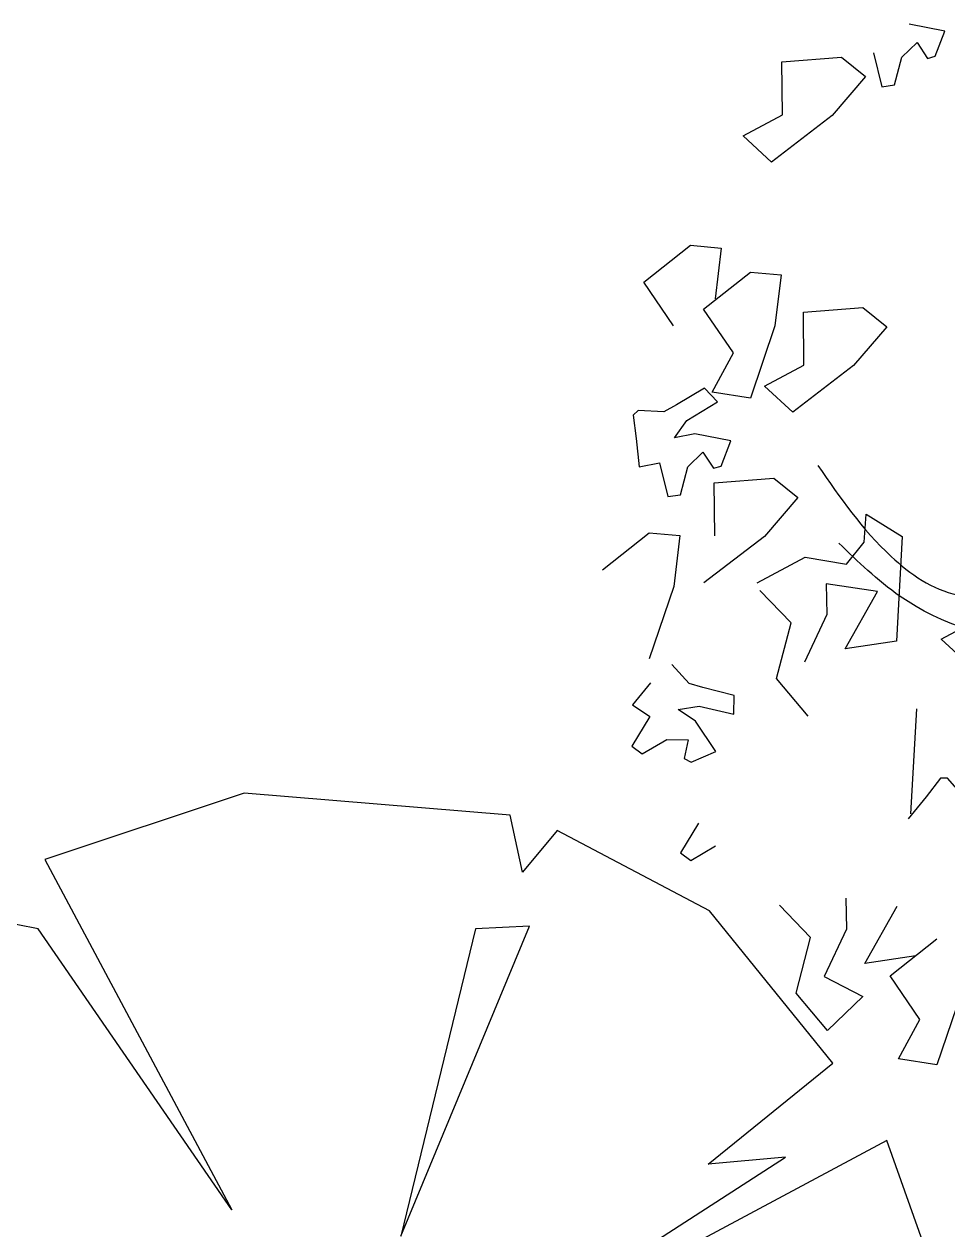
# Model space of a CAD drawing. Extents: x 225694 to 1397201, y -46174 to 794826.
# Drawn here: x 675558 to 679438, y 310465 to 315532 of the extents above; entities that cross this region are included whole.
import ezdxf

# ---------------------------------------------------------------- set-up
doc = ezdxf.new("R2010")
doc.units = 0
doc.header["$LTSCALE"] = 0.5
doc.header["$MEASUREMENT"] = 0
doc.layers.add('树', color=124, linetype='Continuous')
doc.styles.get("Standard").update_dxf_attribs({"font": 'rs.shx', "bigfont": 'hztxt.shx'})

# ---------------------------------------------------------------- blocks, each defined once
blk = doc.blocks.new('银杏')
at = {"layer": '树', "color": 76}
for p, q in [((-2073.149936960312, -404.6280719850911), (-2134.30139504117, -530.0798744637286)), ((-1990.151411625789, -465.5271833486622), (-2073.149936960312, -404.6280719850911)), ((-2058.735197251895, -518.6640285094036), (-1989.843719654018, -495.8647908818675)), ((-1989.843719654018, -495.8647908818675), (-1990.151411625789, -465.5271833486622)), ((-2019.765978927026, -588.9040900821565), (-2058.735197251895, -518.6640285094036)), ((-1924.407480010996, -642.9458824418252), (-2019.765978927026, -588.9040900821565)), ((-1930.059707521694, -691.6765855056001), (-1924.407480010996, -642.9458824418252)), ((-2062.739767374704, -688.8491274242988), (-1930.059707521694, -691.6765855056001)), ((-2078.656072749989, -811.4509044912411), (-1984.024480390595, -742.1447561717359)), ((-1984.024480390595, -742.1447561717359), (-1873.555117317708, -903.2457005194155)), ((-2119.929346166784, -1035.336763388361), (-2078.656072749989, -811.4509044912411)), ((163.3955883595627, -1018.079621462035), (125.3239911885466, -852.0385946662864)), ((-1873.555117317708, -903.2457005194155), (-1761.420089470455, -1172.308530568494)), ((288.0075866018888, -938.7706767701311), (163.3955883595627, -1018.079621462035)), ((-1924.103684884729, -1085.576448463718), (-2119.929346166784, -1035.336763388361)), ((-1886.032087713713, -1251.617475259467), (-1924.103684884729, -1085.576448463718)), ((-930.2548879983369, -1070.80302319664), (-818.1198601529468, -1339.865853245719)), ((-370.8946174953599, -1171.028484669398), (-252.7715207703877, -1059.563635643921)), ((-252.7715207703877, -1059.563635643921), (127.7393989858683, -1184.717982492759)), ((683.1693843302783, -1131.619721863768), (675.8256759240758, -1157.266651195823)), ((-1761.420089470455, -1172.308530568494), (-1886.032087713713, -1251.617475259467)), ((-269.4437564464752, -1206.268446032307), (-370.8946174953599, -1171.028484669398)), ((127.7393989858683, -1184.717982492759), (105.1402697272133, -1380.305880817003)), ((397.1565024477895, -1177.299155111774), (777.6674222040456, -1302.453501959681)), ((675.8256759240758, -1157.266651195823), (729.9875604908448, -1228.274729319732)), ((-980.8034555672202, -1253.133771140478), (-1176.629116848344, -1202.894086066051)), ((-205.1722329074983, -1292.979092262569), (-269.4437564464752, -1206.268446032307)), ((-74.10680455085821, -1204.842146897572), (-153.4029063743073, -1386.290706906817)), ((105.1402697272133, -1380.305880817003), (-74.10680455085821, -1204.842146897572)), ((729.9875604908448, -1228.274729319732), (794.0259187088814, -1316.138153671171)), ((-1376.174160416471, -1358.403573562275), (-1335.880050213309, -1248.245209599729)), ((-1335.880050213309, -1248.245209599729), (-1154.601258711191, -1321.011920390069)), ((-942.7318583952729, -1419.174797937623), (-980.8034555672202, -1253.133771140478)), ((-1154.601258711191, -1321.011920390069), (-912.0500711586792, -1482.684405382606)), ((-272.4160531221423, -1437.232725734706), (-205.1722329074983, -1292.979092262569)), ((1486.024765498703, -1290.939046061016), (1728.575953051215, -1452.611531054019)), ((-1286.326069848845, -1567.582161218277), (-1376.174160416471, -1358.403573562275)), ((-818.1198601529468, -1339.865853245719), (-942.7318583952729, -1419.174797937623)), ((-593.9792985043023, -1475.845412738039), (-499.3477061449084, -1406.539264418534)), ((-499.3477061449084, -1406.539264418534), (-388.8783430720214, -1567.640208765748)), ((-153.4029063743073, -1386.290706906817), (-39.17518223472871, -1414.777314987383)), ((-39.17518223472871, -1414.777314987383), (113.9125626923051, -1543.737626454677)), ((1306.373608803144, -1422.418657399132), (1283.774479544489, -1618.006555723376)), ((-1534.271272611106, -1552.40834254853), (-1493.977162407944, -1442.249978586449)), ((-1493.977162407944, -1442.249978586449), (-1312.698370905826, -1515.016689376323)), ((-225.2666806497145, -1640.05422423163), (-272.4160531221423, -1437.232725734706)), ((1283.774479544489, -1618.006555723376), (1104.527405267349, -1442.542821805342)), ((1545.10471664439, -1470.686698905076), (1354.299954361049, -1537.509286889224)), ((1668.885190417757, -1587.722861697781), (1545.10471664439, -1470.686698905076)), ((1728.575953051215, -1452.611531054019), (1668.885190417757, -1587.722861697781)), ((-1095.521307566436, -1500.759573234129), (-1286.326069848845, -1567.582161218277)), ((-971.7408337930683, -1617.795736025902), (-1095.521307566436, -1500.759573234129)), ((-912.0500711586792, -1482.684405382606), (-971.7408337930683, -1617.795736025902)), ((-635.2525719210971, -1699.731271635625), (-593.9792985043023, -1475.845412738039)), ((-1444.423182044411, -1761.586930204998), (-1534.271272611106, -1552.40834254853)), ((-43.4874443274457, -1554.624806376058), (-193.7297898766119, -1637.979328484624)), ((147.2295535092708, -1662.708391094464), (-43.4874443274457, -1554.624806376058)), ((-931.2462361503858, -1607.924497280619), (-993.8701023014728, -1642.668246897287)), ((-891.8038573090453, -1738.583423325676), (-931.2462361503858, -1607.924497280619)), ((-773.846229130635, -1597.037317359238), (-834.9976872124244, -1722.489119834616)), ((-690.8477037970442, -1657.936428722343), (-773.846229130635, -1597.037317359238)), ((-388.8783430720214, -1567.640208765748), (-276.7433152247686, -1836.703038815293)), ((316.5065928257536, -1583.87994165381), (147.2295535092708, -1662.708391094464)), ((-993.8701023014728, -1642.668246897287), (-960.5531114891637, -1761.639011539402)), ((1139.459027580684, -1652.477989894222), (1292.546772508649, -1781.438301361515)), ((-1253.618419761071, -1694.764342220849), (-1444.423182044411, -1761.586930204998)), ((-759.4314894259442, -1711.073273875634), (-690.5400118262041, -1688.27403625322)), ((-690.5400118262041, -1688.27403625322), (-690.8477037970442, -1657.936428722343)), ((-439.426910639042, -1749.970956710051), (-635.2525719210971, -1699.731271635625)), ((1292.546772508649, -1781.438301361515), (1404.402257784037, -1658.028940343182)), ((1404.402257784037, -1658.028940343182), (1495.140802641166, -1821.580616559717)), ((-840.1999993252102, -1801.81378102384), (-891.8038573090453, -1738.583423325676)), ((-834.9976872124244, -1722.489119834616), (-840.1999993252102, -1801.81378102384)), ((-720.4622711010743, -1781.313335448853), (-759.4314894259442, -1711.073273875634)), ((-960.5531114891637, -1761.639011539402), (-947.3030878857244, -1815.304522729828)), ((-625.1037721859757, -1835.355127809453), (-720.4622711010743, -1781.313335448853)), ((1135.146765488898, -1792.325481282896), (984.9044199397322, -1875.680003390997)), ((1325.863763324684, -1900.409066001303), (1135.146765488898, -1792.325481282896)), ((-947.3030878857244, -1815.304522729828), (-977.5000132408459, -1908.496206792886)), ((-630.7559996910859, -1884.085830879281), (-625.1037721859757, -1835.355127809453)), ((168.1984118630644, -1835.104182015522), (107.6320475561079, -1942.787886589183)), ((237.0477132413071, -1854.818401477649), (168.1984118630644, -1835.104182015522)), ((1495.140802641166, -1821.580616559717), (1325.863763324684, -1900.409066001303)), ((-768.6383716596756, -1960.583033985342), (-763.4360595478211, -1881.25837279472)), ((-763.4360595478211, -1881.25837279472), (-630.7559996910859, -1884.085830879281)), ((-514.9273519760463, -1988.102792462683), (-474.6332417719532, -1877.944428500137)), ((-474.6332417719532, -1877.944428500137), (-293.3544502707664, -1950.711139290477)), ((172.5478741589468, -1975.098187649972), (237.0477132413071, -1854.818401477649)), ((-977.5000132408459, -1908.496206792886), (-964.5576816082466, -1931.824110453366)), ((-964.5576816082466, -1931.824110453366), (-876.0491521910299, -1943.736168159987)), ((-876.0491521910299, -1943.736168159987), (-768.6383716596756, -1960.583033985342)), ((-293.3544502707664, -1950.711139290477), (-50.8032627182547, -2112.383624283015)), ((107.6320475561079, -1942.787886589183), (79.05398222035728, -1990.104315010714)), ((164.3266973670106, -2056.298240273143), (172.5478741589468, -1975.098187649972)), ((356.0447243170347, -1958.418615050032), (224.0962933839764, -2003.885824602447)), ((371.6713697945233, -2060.169609753764), (356.0447243170347, -1958.418615050032)), ((-425.0792614084203, -2197.281380118686), (-514.9273519760463, -1988.102792462683)), ((79.05398222035728, -1990.104315010714), (-8.19494022638537, -2034.648336070939)), ((224.0962933839764, -2003.885824602447), (164.3266973670106, -2056.298240273143)), ((263.4900610416662, -2126.469595778617), (285.6018863550853, -2049.246973397094)), ((285.6018863550853, -2049.246973397094), (350.4370128659066, -2081.83910884324)), ((350.4370128659066, -2081.83910884324), (371.6713697945233, -2060.169609753764)), ((733.3108061484527, -2157.831034345902), (704.0954827654641, -2052.189075271483)), ((603.0366118901875, -2092.473831703304), (694.8562671567779, -2188.292116541299)), ((38.62323593511246, -2131.303343526437), (102.6615941522177, -2219.166767879273)), ((292.7053844237234, -2232.11155485257), (263.4900610416662, -2126.469595778617)), ((694.8562671567779, -2188.292116541299), (733.3108061484527, -2157.831034345902)), ((102.6615941522177, -2219.166767879273), (162.4311901654582, -2166.754352210904)), ((162.4311901654582, -2166.754352210904), (254.2508454339113, -2262.572637048434)), ((254.2508454339113, -2262.572637048434), (292.7053844237234, -2232.11155485257))]:
    blk.add_line(p, q, dxfattribs=at)
at = {"layer": '树'}
for p, q in [((-1135.355843431549, -979.0082271680003), (-1040.724251072155, -909.7020788489608)), ((-1040.724251072155, -909.7020788489608), (-930.2548879983369, -1070.80302319664)), ((-1176.629116848344, -1202.894086066051), (-1135.355843431549, -979.0082271680003)), ((770.4183067770209, -1087.075700804009), (683.1693843302783, -1131.619721863768)), ((1354.299954361049, -1537.509286889224), (1264.451863793423, -1328.330699233222)), ((1025.231303442968, -1623.99138181319), (1139.459027580684, -1652.477989894222))]:
    blk.add_line(p, q, dxfattribs=at)
at = {"layer": '树', "color": 36, "linetype": 'Continuous'}
for points, knots in [([(-597.2096236844081, -1300.452342732227), (-457.5256479536672, -1250.833077380162), (-225.7681869653171, -1168.506991700377), (37.26806351030801, -947.057490605863), (80.98905609216413, -663.2873669282002), (-50.23710835829085, -419.4730957183151), (-145.7901716586485, -111.8634765366327), (-550.3530993636975, 85.75951957745043), (-1156.722005770515, 87.50928430882622), (-1597.998417287713, 317.4648539787043), (-1863.285845604958, 455.7099994538585)], [0, 0, 0, 0, 444.9410158867072, 738.2264113834685, 977.3891703376045, 1235.861110564975, 1558.613694130776, 1901.923017417685, 2485.057293824182, 3364.079319741305, 3364.079319741305, 3364.079319741305, 3364.079319741305]), ([(1705.525726441992, 222.9524681685725), (1625.524995126485, 211.2159351648839), (1372.23750020934, 174.0573118043939), (990.174644385186, 34.8963882948981), (571.3728904959718, -44.81039927199435), (235.6235382598973, 60.41922478348154), (-79.94152192724559, -245.0073833474418), (365.6963082949217, -657.6749793403619), (32.61685920521626, -1108.400544307313), (-203.717593644548, -1248.047201771568), (-290.6606811054517, -1299.420632124762)], [0, 0, 0, 0, 242.0890772205088, 766.4696923101789, 1217.889039380168, 1501.20256959659, 1752.063955628497, 2258.03191941323, 2790.693022212709, 3100.692202735426, 3100.692202735426, 3100.692202735426, 3100.692202735426])]:
    blk.add_open_spline(points, degree=3, knots=knots, dxfattribs=at)
at = {"layer": '树', "color": 60, "width": 0.8, "flags": 9}
for tag, p in [('YSIZE', (5.874245205661282, 269.190986964968)), ('XSIZE', (17.34706406737678, 275.556112123304))]:
    blk.add_attdef(tag, p, '', height=1.0368, rotation=299.0215333453626, dxfattribs=at)
blk = doc.blocks.new('EZHANGQIU')
at = {"layer": '树', "color": 0, "xscale": 1.1016, "yscale": 1.1016, "zscale": 1.1016}
blk.add_blockref('银杏', (-203.1596731494647, -425.7846117664594), dxfattribs=at)
blk = doc.blocks.new('棕榈')
at = {"layer": '树', "color": 64, "linetype": 'Continuous'}
for p, q in [((-172.0380634261528, 1067.073194705816), (-553.1685424011375, 939.9776280907172)), ((336.1359085405129, 1024.708005834123), (-172.0380634261528, 1067.073194705816)), ((359.956563476444, 916.1472093504053), (336.1359085405129, 1024.708005834123)), ((426.1250494096166, 995.5819384848219), (359.956563476444, 916.1472093504053)), ((717.2663875154976, 842.0081288249276), (426.1250494096166, 995.5819384848219)), ((-553.1685424011375, 939.9776280907172), (-195.8587183620839, 270.0780790570716)), ((-688.1522537047713, 831.4168316070281), (-995.1740284346597, 529.5648608961928)), ((-566.4022395877546, 807.5864128666872), (-688.1522537047713, 831.4168316070281)), ((952.8261974375346, 550.7474553320353), (717.2663875154976, 842.0081288249276)), ((-195.8587183620839, 270.0780790570716), (-566.4022395877546, 807.5864128666872)), ((127.0434929917392, 219.7694172719275), (373.1902606630902, 812.8820614756478)), ((269.9674226073839, 807.5864128666872), (127.0434929917392, 219.7694172719275)), ((373.1902606630902, 812.8820614756478), (269.9674226073839, 807.5864128666872)), ((714.6196480781655, 357.4562811049182), (952.8261974375346, 550.7474553320353)), ((-995.1740284346597, 529.5648608961928), (-1146.038176362228, 45.01301317618345)), ((1056.04903549327, 402.4692942811234), (209.0924155487883, -50.30866178512224)), ((1169.858831298319, 84.73037774340628), (1056.04903549327, 402.4692942811234)), ((209.0924155487883, -50.30866178512224), (862.8370565684309, 370.6954026273306)), ((862.8370565684309, 370.6954026273306), (714.6196480781655, 357.4562811049182)), ((1159.27187354902, -278.0215519704725), (1169.858831298319, 84.73037774340628)), ((-1146.038176362228, 45.01301317618345), (-738.4403030139802, -10.59129721792124)), ((0, -192.0762816722199), (0, 0)), ((-738.4403030139802, -10.59129721792124), (-1159.271873548845, -58.25213469857408)), ((-537.2881057771738, -31.77389165376371), (-487.0000564679649, -82.08255343890778)), ((-264.6739437325305, -47.66083748065284), (-537.2881057771738, -31.77389165376371)), ((-1159.271873548845, -58.25213469857408), (-1079.869690429099, -495.1431449379088)), ((-487.0000564679649, -82.08255343890778), (-264.6739437325305, -47.66083748065284)), ((88.20806569360138, -83.51548518850177), (-103.2228380556771, -83.51548518850177)), ((177.3315423009481, -127.0955666150694), (611.3968100224592, -293.9084977973835)), ((624.6305072091054, -185.3477013136653), (177.3315423009481, -127.0955666150694)), ((611.3968100224592, -293.9084977973835), (624.6305072091054, -185.3477013136653)), ((-989.8805495599954, -683.1386705560653), (-193.2119789247372, -267.4302547525731)), ((-193.2119789247372, -267.4302547525731), (-936.9457608134398, -762.5733996904819)), ((862.8370565684309, -296.5563221018529), (1159.27187354902, -278.0215519704725)), ((1130.15773973841, -423.6518887169223), (862.8370565684309, -296.5563221018529)), ((632.5707255210582, -1003.525411398252), (193.2119789248682, -362.7519297138497)), ((193.2119789248682, -362.7519297138497), (770.2011762620386, -961.1602225265597)), ((-293.7880775431404, -1204.760058538799), (-73.24303998325195, -388.0152802034281)), ((-73.24303998325195, -388.0152802034281), (-179.9782817381201, -1239.181774497061)), ((1003.114246746743, -706.969089296399), (1130.15773973841, -423.6518887169223)), ((-1079.869690429099, -495.1431449379088), (-989.8805495599954, -683.1386705560653)), ((770.2011762620386, -961.1602225265597), (1003.114246746743, -706.969089296399)), ((-936.9457608134398, -762.5733996904819), (-661.6848593314935, -1040.594951660983)), ((627.277246646423, -1072.368843314747), (590.2228945238166, -1003.525411398252)), ((590.2228945238166, -1003.525411398252), (632.5707255210582, -1003.525411398252)), ((-661.6848593314935, -1040.594951660983), (-293.7880775431404, -1204.760058538799)), ((275.2609014820046, -1217.999180061219), (627.277246646423, -1072.368843314747)), ((-179.9782817381201, -1239.181774497061), (275.2609014820046, -1217.999180061219))]:
    blk.add_line(p, q, dxfattribs=at)

msp = doc.modelspace()

# ---------------------------------------------------------------- block references
at = {"layer": '树', "color": 7, "rotation": 284.9686464037668}
msp.add_blockref('EZHANGQIU', (680910.0875546625, 313325.2758639367), dxfattribs=at)
at = {"layer": '树', "color": 7, "xscale": 2.197147679980844, "yscale": 2.197147679980844, "zscale": 2.19714768}
msp.add_blockref('棕榈', (676861.0159478751, 309955.672363384), dxfattribs=at)

doc.saveas('drawing.dxf')
